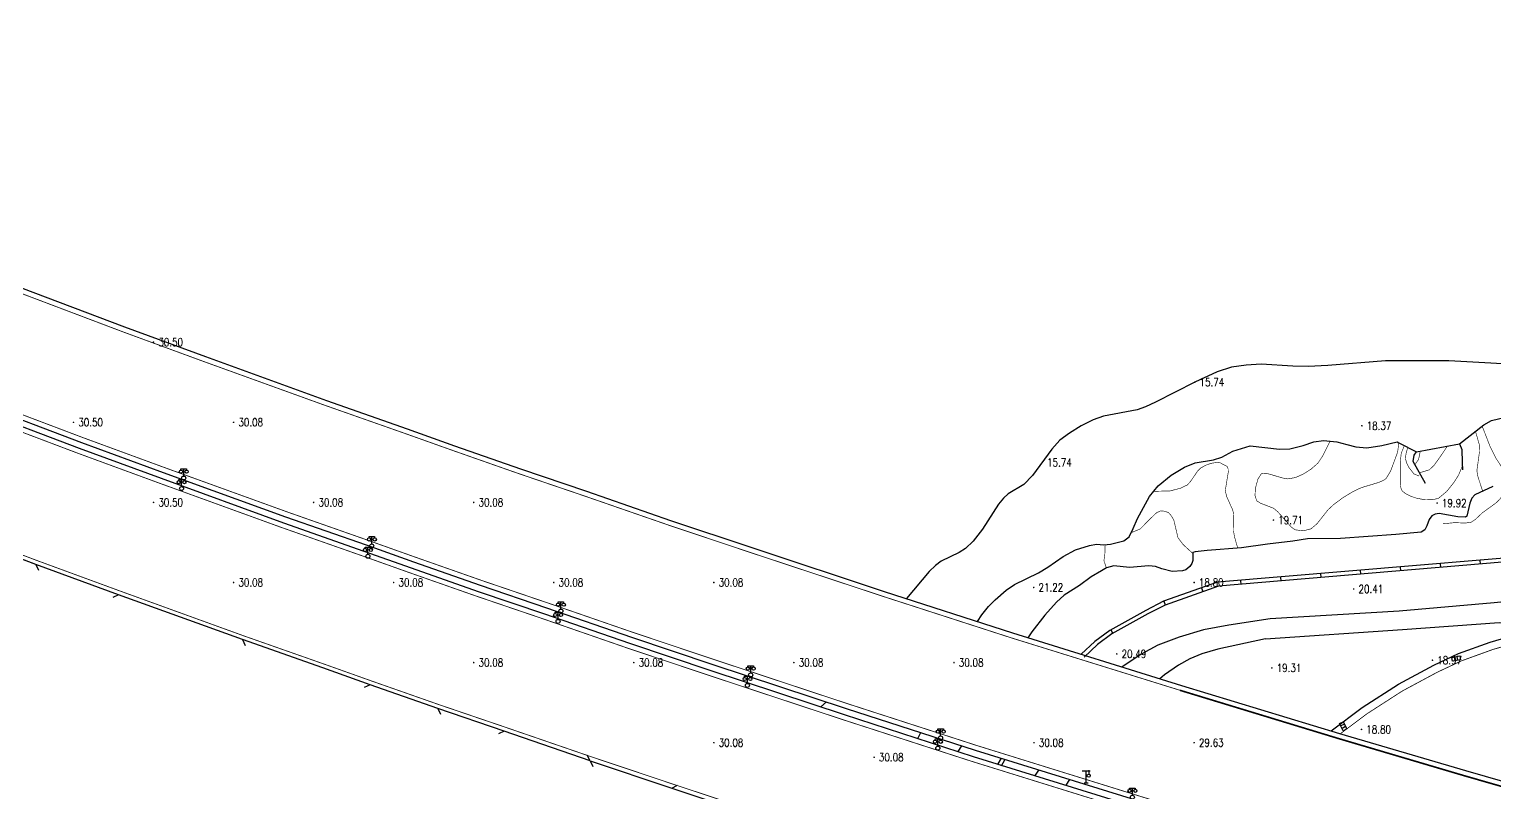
# Model space of a CAD drawing. Extents: x 404846 to 408477, y 3390929 to 3392894.
# Drawn here: x 405675.8 to 405858.9, y 3392318.1 to 3392413.4 of the extents above; entities that cross this region are included whole.
import ezdxf
from ezdxf.enums import TextEntityAlignment as Align

# ---------------------------------------------------------------- set-up
doc = ezdxf.new("R2010")
doc.units = 0
doc.header["$LTSCALE"] = 0.5
doc.header["$PDSIZE"] = 0.2
doc.layers.get('0').update_dxf_attribs({"linetype": 'CONTINUOUS'})
doc.layers.add('ASSIST', color=7, linetype='CONTINUOUS', plot=False)
for name, color, linetype in [('DGX', 2, 'CONTINUOUS'), ('DLDW', 11, 'CONTINUOUS'), ('DLSS', 4, 'CONTINUOUS'), ('DMTZ', 3, 'CONTINUOUS'), ('GCD', 1, 'CONTINUOUS'), ('GXYZ', 2, 'CONTINUOUS'), ('SXSS', 5, 'CONTINUOUS'), ('ZBTZ', 3, 'CONTINUOUS')]:
    doc.layers.add(name, color=color, linetype=linetype)
doc.styles.add('HZ', font='rs.shx', dxfattribs={"width": 0.8, "bigfont": 'hztxt.shx'})
doc.linetypes.add('10411', pattern='A,2,[150,AAA.SHX,S=1,R=0,X=0,Y=1],2,[151,AAA.SHX,S=1,R=0,X=0,Y=3],1e-11', length=4)
doc.linetypes.add('10421', pattern='A,2,[150,AAA.SHX,S=0.5,R=0,X=0,Y=0.5],1e-11', length=2)
doc.linetypes.add('10422', pattern='A,0.75,[150,AAA.SHX,S=0.5,R=0,X=0,Y=0.5],1.5,[177,AAA.SHX,S=1,R=0,X=0,Y=0.4],0.75', length=3)
doc.linetypes.add('1161', pattern='A,0,[149,AAA.SHX,S=0.15,R=0,X=0,Y=0],-1.6', length=1.6)

# ---------------------------------------------------------------- blocks, each defined once
blk = doc.blocks.new('gc097')
for p, q in [((-0.7, 2), (-0.7, 2.3)), ((-0.7, 2.3), (0.7, 2.3)), ((0, 0.5), (0, 2.3)), ((0.7, 2.3), (0.7, 2))]:
    blk.add_line(p, q)
for centre, radius in [((-0.7, 1.6), 0.4), ((0, 0), 0.5), ((0.73, 1.6), 0.4)]:
    blk.add_circle(centre, radius)
blk = doc.blocks.new('gc063')
for p, q in [((-1, 3), (1, 3)), ((-0.5, 0), (0.5, 0)), ((0, 0), (0, 3)), ((0.6, 3), (0.6, 2.2))]:
    blk.add_line(p, q)
blk.add_circle((0.6, 1.8), 0.4)
blk.add_point((0.6, 3))
blk.add_point((0.6, 3))
blk = doc.blocks.new('GC200')
at = {"linetype": 'Continuous', "const_width": 0.2, "flags": 128}
blk.add_lwpolyline([(-0.1, 0, 1), (0.1, 0, 1)], format="xyb", close=True, dxfattribs=at)
blk = doc.blocks.new('gc041')
for p, q in [((-1, 0.5), (1, 0.5)), ((-1, -0.5), (-1, 0.5)), ((-0.33, 0.5), (-0.33, -0.5)), ((0.33, 0.5), (0.33, -0.5)), ((1, 0.5), (1, -0.5)), ((1, -0.5), (-1, -0.5))]:
    blk.add_line(p, q)

msp = doc.modelspace()

# ---------------------------------------------------------------- linework, layer by layer
at = {"layer": 'ASSIST', "linetype": 'Continuous', "flags": 128}
for points, elevation in [([(405586.334, 3392399.766), (405594.993, 3392396.168), (405603.936, 3392392.546), (405613.609, 3392388.548), (405624.835, 3392383.996), (405641.602, 3392377.356), (405652.247, 3392373.251), (405665.832, 3392368.076), (405669.362, 3392366.782), (405682.343, 3392361.873), (405692.56, 3392358.126), (405707.851, 3392352.596), (405717.91, 3392349.063), (405723.832, 3392346.956), (405732.172, 3392344.03), (405740.444, 3392341.218), (405751.066, 3392337.558), (405761.236, 3392334.155), (405777.878, 3392328.654), (405794.009, 3392323.441), (405815.225, 3392316.851)], 30.059), ([(405702.461, 3392337.246), (405686.993, 3392342.842), (405676.666, 3392346.63), (405663.686, 3392351.538), (405660.234, 3392352.803), (405646.423, 3392358.081), (405635.688, 3392362.221), (405618.852, 3392368.888), (405607.455, 3392373.502), (405597.78, 3392377.5), (405588.823, 3392381.128), (405580.096, 3392384.754)], 30.225), ([(405674.737, 3392381.217), (405687.72, 3392376.308), (405697.832, 3392372.598), (405712.947, 3392367.11), (405723.038, 3392363.566), (405728.957, 3392361.459), (405737.194, 3392358.57), (405745.429, 3392355.77), (405755.943, 3392352.132), (405766.086, 3392348.738), (405782.653, 3392343.262), (405798.651, 3392338.092), (405819.784, 3392331.527), (405839.54, 3392325.535), (405855.269, 3392320.889), (405869.705, 3392316.735)], 29.818), ([(405669.087, 3392366.043), (405682.068, 3392361.135), (405692.291, 3392357.385), (405707.583, 3392351.833), (405717.641, 3392348.301), (405723.563, 3392346.193), (405731.908, 3392343.266), (405740.181, 3392340.453), (405750.809, 3392336.79), (405760.98, 3392333.387), (405777.626, 3392327.884), (405793.764, 3392322.669), (405814.984, 3392316.077), (405834.91, 3392310.059), (405850.747, 3392305.381), (405865.238, 3392301.211)], 29.824), ([(405745.902, 3392322.124), (405735.171, 3392325.827), (405726.861, 3392328.653), (405718.412, 3392331.617), (405712.488, 3392333.726), (405702.461, 3392337.246)], 29.903), ([(405745.902, 3392322.124), (405756.099, 3392318.712), (405772.821, 3392313.184), (405789.092, 3392307.926), (405810.397, 3392301.308), (405830.474, 3392295.229), (405846.415, 3392290.52), (405860.958, 3392286.335), (405877.443, 3392281.671), (405887.174, 3392279.001), (405893.033, 3392277.401), (405904.696, 3392274.224), (405915.207, 3392271.49), (405929.118, 3392267.896), (405942.097, 3392264.595), (405956.645, 3392260.98), (405977.202, 3392256.13)], 29.486)]:
    msp.add_lwpolyline(points, dxfattribs=dict(at, elevation=elevation))
at = {"layer": 'DGX', "linetype": 'Continuous', "const_width": 0.075, "flags": 128}
for points, elevation in [([(405857.342, 3392363.897), (405858.307, 3392361.427), (405859.033, 3392359.942), (405859.715, 3392358.904), (405860.578, 3392357.955), (405860.691, 3392357.431), (405860.528, 3392356.599), (405860.069, 3392355.564), (405859.547, 3392354.763), (405859.025, 3392354.275), (405857.408, 3392353.109), (405856.464, 3392352.232), (405855.979, 3392351.909), (405855.259, 3392351.801), (405853.866, 3392351.851), (405852.442, 3392351.707)], 19), ([(405856.51, 3392363.25), (405857.024, 3392361.455), (405857.008, 3392360.723), (405856.681, 3392358.329), (405856.809, 3392357.599), (405857.41, 3392355.769)], 19.5), ([(405846.934, 3392361.808), (405846.774, 3392360.63), (405845.901, 3392358.283), (405845.359, 3392357.375), (405845.031, 3392357.138), (405844.427, 3392356.875), (405842.223, 3392356.214), (405841.123, 3392355.683), (405839.929, 3392354.951), (405838.824, 3392354.135), (405838.085, 3392353.454), (405836.713, 3392351.718), (405835.98, 3392351.087), (405834.996, 3392350.828), (405833.966, 3392350.961), (405833.455, 3392351.334), (405832.7, 3392352.219), (405831.769, 3392353.245), (405831.278, 3392353.652), (405829.658, 3392354.273), (405829.174, 3392354.584), (405828.963, 3392355.23), (405829.015, 3392356.149), (405829.313, 3392357.251), (405829.738, 3392357.938), (405830.026, 3392358.03), (405830.429, 3392358.002), (405832.489, 3392357.409), (405833.072, 3392357.314), (405834, 3392357.478), (405835.019, 3392357.928), (405835.982, 3392358.541), (405836.839, 3392359.301), (405837.449, 3392360.229), (405838.17, 3392361.658), (405838.348, 3392362.023)], 19.5), ([(405854.857, 3392358.902), (405854.414, 3392357.831), (405853.838, 3392356.903), (405852.898, 3392355.729), (405851.868, 3392354.878), (405851.11, 3392354.717), (405849.922, 3392354.756), (405849.109, 3392354.916), (405848.395, 3392355.159), (405847.763, 3392355.471), (405847.343, 3392355.824), (405847.196, 3392356.158), (405847.123, 3392356.615), (405847.113, 3392358.27), (405847.134, 3392359.623), (405847.23, 3392360.498), (405847.617, 3392361.465)], 20), ([(405848.042, 3392361.252), (405847.822, 3392360.427), (405847.761, 3392359.863), (405847.886, 3392359.356), (405848.162, 3392358.78), (405848.816, 3392357.937), (405849.461, 3392357.668)], 20.5), ([(405849.612, 3392360.78), (405849.401, 3392359.743), (405848.948, 3392359.11)], 21), ([(405849.519, 3392358.081), (405850.73, 3392358.443), (405851.314, 3392358.981), (405852.172, 3392360.18), (405853.002, 3392361.408)], 20.5), ([(405826.8, 3392348.687), (405826.423, 3392350), (405826.273, 3392350.83), (405826.317, 3392352.915), (405826.154, 3392353.48), (405825.435, 3392355.087), (405825.247, 3392355.823), (405825.62, 3392358.145), (405825.608, 3392358.566), (405825.474, 3392358.867), (405824.629, 3392359.313), (405824.195, 3392359.366), (405823.514, 3392359.264), (405822.829, 3392359.029), (405822.155, 3392358.66), (405821.773, 3392358.262), (405820.893, 3392356.97), (405820.514, 3392356.561), (405819.63, 3392356.142), (405818.351, 3392355.811), (405816.328, 3392355.764)], 20), ([(405821.193, 3392348.008), (405819.998, 3392349.102), (405819.333, 3392349.984), (405818.837, 3392352.121), (405818.555, 3392352.648), (405818.176, 3392353.092), (405817.705, 3392353.273), (405817.195, 3392353.326), (405816.674, 3392353.098), (405815.708, 3392352.173), (405814.636, 3392351.072), (405813.491, 3392350.599)], 20.5), ([(405810.392, 3392346.225), (405810.089, 3392347.082), (405810.205, 3392347.957), (405810.244, 3392349.109)], 21)]:
    msp.add_lwpolyline(points, dxfattribs=dict(at, elevation=elevation))
at = {"layer": 'DLSS', "linetype": 'Continuous'}
for p, q in [((405676.666, 3392346.63), (405663.686, 3392351.538)), ((405676.666, 3392346.63), (405676.995, 3392345.901)), ((405686.993, 3392342.842), (405686.269, 3392342.503)), ((405702.461, 3392337.246), (405686.993, 3392342.842)), ((405702.461, 3392337.246), (405702.8, 3392336.522)), ((405718.412, 3392331.617), (405717.691, 3392331.27)), ((405726.861, 3392328.653), (405718.412, 3392331.617)), ((405726.861, 3392328.653), (405727.208, 3392327.932)), ((405735.171, 3392325.827), (405734.452, 3392325.477)), ((405745.902, 3392322.124), (405735.171, 3392325.827)), ((405745.902, 3392322.124), (405745.545, 3392322.84)), ((405745.902, 3392322.124), (405746.252, 3392321.405)), ((405745.902, 3392322.124), (405756.099, 3392318.712)), ((405756.099, 3392318.712), (405756.815, 3392319.069))]:
    msp.add_line(p, q, dxfattribs=at)
at = {"layer": 'DLSS', "linetype": 'Continuous', "flags": 128}
for points, const_width, elevation in [([(405591.994, 3392413.39), (405600.593, 3392409.817), (405609.522, 3392406.2), (405619.195, 3392402.203), (405630.274, 3392397.732), (405646.98, 3392391.117), (405657.542, 3392387.044), (405670.906, 3392381.916), (405674.506, 3392380.597), (405687.489, 3392375.688), (405697.606, 3392371.976), (405712.737, 3392366.511), (405722.826, 3392362.968), (405728.745, 3392360.861), (405736.987, 3392357.97), (405745.223, 3392355.17), (405755.742, 3392351.53), (405765.886, 3392348.136), (405782.456, 3392342.658), (405798.459, 3392337.486), (405819.595, 3392330.921)], 0.1, 30.059), ([(405669.58, 3392367.368), (405682.562, 3392362.459), (405692.774, 3392358.713), (405708.059, 3392353.19), (405718.12, 3392349.658), (405724.042, 3392347.55), (405732.378, 3392344.626), (405740.648, 3392341.814), (405751.263, 3392338.148), (405761.432, 3392334.745), (405778.071, 3392329.245), (405794.196, 3392324.033), (405815.409, 3392317.444), (405835.314, 3392311.408), (405851.141, 3392306.732), (405865.628, 3392302.564)], 0.1, 29.821), ([(405668.865, 3392365.446), (405681.846, 3392360.538), (405692.073, 3392356.787), (405707.374, 3392351.239), (405717.431, 3392347.708), (405723.353, 3392345.6), (405731.703, 3392342.671), (405739.978, 3392339.858), (405750.604, 3392336.177), (405760.776, 3392332.773), (405777.426, 3392327.27), (405793.569, 3392322.053), (405814.793, 3392315.46), (405834.719, 3392309.419), (405850.56, 3392304.74), (405865.054, 3392300.57)], 0.1, 29.811), ([(405663.864, 3392352.014), (405676.843, 3392347.106), (405687.167, 3392343.319), (405702.627, 3392337.72), (405712.655, 3392334.199), (405718.579, 3392332.09), (405727.025, 3392329.128), (405735.334, 3392326.302), (405746.066, 3392322.615), (405756.262, 3392319.202), (405772.982, 3392313.675), (405789.248, 3392308.419), (405810.55, 3392301.802), (405830.621, 3392295.722), (405846.559, 3392291.014), (405861.1, 3392286.83)], 0.1, 29.807), ([(405839.636, 3392325.507), (405842.923, 3392327.972), (405847.368, 3392330.833), (405851.758, 3392333.189), (405854.773, 3392334.602), (405858.663, 3392336.012), (405862.405, 3392337.095), (405866.118, 3392337.927), (405870.935, 3392338.752), (405874.554, 3392339.109), (405883.908, 3392339.926)], 0.1, 18.979), ([(405819.595, 3392330.921), (405839.353, 3392324.91), (405855.086, 3392320.263), (405869.525, 3392316.109), (405885.757, 3392311.502), (405895.349, 3392308.87), (405901.189, 3392307.276), (405912.659, 3392304.154), (405922.979, 3392301.471), (405936.867, 3392297.882), (405949.657, 3392294.617), (405963.933, 3392291.069), (405986.377, 3392285.733)], 0.2, 29.412)]:
    msp.add_lwpolyline(points, dxfattribs=dict(at, const_width=const_width, elevation=elevation))
at = {"layer": 'DMTZ', "linetype": '10411', "flags": 128}
for points, elevation in [([(405846.709, 3392361.921), (405846.934, 3392361.808), (405849.149, 3392360.695), (405854.496, 3392361.685), (405857.534, 3392364.046), (405858.523, 3392364.609), (405861.51, 3392365.324)], 19.453), ([(405814.289, 3392352.379), (405815.798, 3392355.099), (405816.859, 3392356.43), (405818.493, 3392357.788), (405820.164, 3392358.781), (405821.502, 3392359.316), (405823.774, 3392359.707), (405824.802, 3392360.039), (405826.211, 3392360.796), (405828.355, 3392361.434), (405832.022, 3392361.01), (405833.306, 3392361.081), (405834.965, 3392361.49), (405836.33, 3392361.936), (405837.516, 3392362.114), (405839.18, 3392361.932), (405840.438, 3392361.612), (405841.546, 3392361.301), (405842.935, 3392361.206), (405844.809, 3392361.493), (405846.709, 3392361.921)], 19.574), ([(405805.009, 3392347.639), (405806.521, 3392348.457), (405808.273, 3392348.993), (405809.158, 3392349.174), (405810.085, 3392349.098), (405810.907, 3392349.153), (405812.57, 3392349.566), (405813.237, 3392350.074), (405813.745, 3392351.123), (405814.289, 3392352.379)], 20.885), ([(405794.298, 3392339.498), (405794.821, 3392340.323), (405795.662, 3392341.371), (405796.487, 3392342.214), (405797.893, 3392343.419), (405798.905, 3392344.142), (405801.916, 3392345.569), (405803.089, 3392346.291), (405805.009, 3392347.639)], 21.222), ([(405883.309, 3392344.272), (405858.824, 3392341.857), (405846.987, 3392340.782), (405830.877, 3392339.831)], 20.507), ([(405830.877, 3392339.831), (405825.684, 3392339.056), (405822.542, 3392338.451), (405819.503, 3392337.571), (405816.814, 3392336.569), (405814.819, 3392335.48), (405812.481, 3392333.928), (405812.37, 3392333.83)], 20.649), ([(405801.947, 3392320.975), (405801.443, 3392320.284)], 20.839)]:
    msp.add_lwpolyline(points, dxfattribs=dict(at, elevation=elevation))
at = {"layer": 'DMTZ', "linetype": '10421', "flags": 128}
for points, elevation in [([(405850.252, 3392356.759), (405848.73, 3392359.503), (405848.852, 3392360.295), (405849.149, 3392360.695)], 20.835), ([(405854.496, 3392361.685), (405854.8, 3392360.991), (405854.826, 3392359.342), (405854.888, 3392358.462)], 20.216), ([(405858.676, 3392356.35), (405856.429, 3392355.318), (405856.035, 3392354.928), (405855.784, 3392354.295), (405855.437, 3392352.662), (405855.276, 3392352.541), (405854.284, 3392352.587), (405851.977, 3392352.978), (405851.49, 3392352.912), (405851.056, 3392352.706), (405850.714, 3392352.25), (405850.414, 3392351.461), (405850.2, 3392350.94), (405849.715, 3392350.652)], 19.954), ([(405849.715, 3392350.652), (405846.575, 3392350.384), (405839.633, 3392349.882), (405835.516, 3392349.812), (405833.706, 3392349.55), (405830.504, 3392349.167), (405827.263, 3392348.724), (405823.003, 3392348.386), (405821.47, 3392348.189), (405821.199, 3392348.104), (405821.187, 3392347.912), (405821.205, 3392347.125), (405821.086, 3392346.748), (405820.818, 3392346.369), (405820.323, 3392345.965), (405819.912, 3392345.828), (405818.594, 3392345.759), (405817.33, 3392346.088), (405816.538, 3392346.365), (405815.712, 3392346.457), (405813.302, 3392346.249), (405811.344, 3392346.458), (405810.392, 3392346.225), (405809.781, 3392345.835), (405808.492, 3392345.078), (405807.05, 3392344.019)], 20.501), ([(405807.05, 3392344.019), (405805.124, 3392342.814), (405804.162, 3392341.915), (405802.711, 3392340.285), (405801.09, 3392338.219), (405800.594, 3392337.488)], 21.256), ([(405792.286, 3392323.998), (405791.849, 3392323.288)], 21.788)]:
    msp.add_lwpolyline(points, dxfattribs=dict(at, elevation=elevation))
at = {"layer": 'DMTZ', "linetype": '10422', "elevation": 21.617, "flags": 128}
msp.add_lwpolyline([(405786.832, 3392324.909), (405787.228, 3392325.632)], dxfattribs=at)
at = {"layer": 'SXSS', "linetype": 'Continuous'}
for p, q in [((405842.113, 3392345.904), (405842.155, 3392345.406)), ((405847.095, 3392346.325), (405847.137, 3392345.827)), ((405852.077, 3392346.745), (405852.119, 3392346.247)), ((405857.06, 3392347.166), (405857.102, 3392346.667)), ((405827.166, 3392344.643), (405827.208, 3392344.145)), ((405832.148, 3392345.063), (405832.19, 3392344.565)), ((405837.13, 3392345.484), (405837.172, 3392344.986)), ((405817.578, 3392342.044), (405817.743, 3392341.572)), ((405822.295, 3392343.701), (405822.461, 3392343.229)), ((405810.966, 3392338.466), (405811.208, 3392338.029))]:
    msp.add_line(p, q, dxfattribs=at)
at = {"layer": 'SXSS', "linetype": 'Continuous', "flags": 128}
for points, elevation in [([(405845.253, 3392372.059), (405838.044, 3392371.45), (405835.604, 3392371.348), (405833.71, 3392371.367), (405829.732, 3392371.617), (405827.867, 3392371.515), (405826.044, 3392371.256), (405824.256, 3392370.666), (405821.435, 3392369.387), (405816.55, 3392366.882), (405815.276, 3392366.315), (405814.241, 3392365.953), (405810.053, 3392365.153), (405808.754, 3392364.677), (405807.262, 3392363.937), (405805.781, 3392363.036), (405804.597, 3392362.136), (405803.599, 3392361.021), (405801.185, 3392357.722), (405800.088, 3392356.631), (405798.122, 3392355.451), (405797.555, 3392354.927), (405796.922, 3392354.139), (405794.913, 3392351.024), (405793.733, 3392349.54), (405792.805, 3392348.618), (405792.007, 3392348.13), (405789.762, 3392347.042), (405789.03, 3392346.509), (405788.271, 3392345.768), (405785.434, 3392342.363)], 15.74), ([(405878.228, 3392370.635), (405864.371, 3392371.449), (405853.172, 3392372.04), (405845.253, 3392372.059)], 15.822), ([(405774.719, 3392328.845), (405775.412, 3392329.469)], 15.826)]:
    msp.add_lwpolyline(points, dxfattribs=dict(at, elevation=elevation))
at = {"layer": 'SXSS', "color": 7, "linetype": 'Continuous', "flags": 128}
for points, elevation in [([(405881.971, 3392349.268), (405824.287, 3392344.4), (405817.532, 3392342.028), (405815.338, 3392340.892)], 22.838), ([(405815.338, 3392340.892), (405810.825, 3392338.388), (405808.946, 3392337.027), (405807.258, 3392335.418)], 22.801), ([(405797.235, 3392322.439), (405796.817, 3392321.721)], 22.874)]:
    msp.add_lwpolyline(points, dxfattribs=dict(at, elevation=elevation))
at = {"layer": 'SXSS', "linetype": '10422', "flags": 128}
for points, elevation in [([(405882.013, 3392348.77), (405824.393, 3392343.907), (405817.731, 3392341.568), (405815.568, 3392340.448)], 22.838), ([(405815.581, 3392340.455), (405811.094, 3392337.965), (405809.267, 3392336.642), (405807.603, 3392335.056)], 22.801), ([(405797.667, 3392322.187), (405797.249, 3392321.469)], 22.874)]:
    msp.add_lwpolyline(points, dxfattribs=dict(at, elevation=elevation))
at = {"layer": 'ZBTZ', "linetype": '1161', "flags": 128}
for points, elevation in [([(405838.474, 3392325.858), (405842.364, 3392328.776), (405846.871, 3392331.677), (405851.318, 3392334.064), (405854.398, 3392335.507), (405858.36, 3392336.944), (405862.162, 3392338.044), (405865.929, 3392338.887), (405870.804, 3392339.722), (405874.463, 3392340.084), (405883.826, 3392340.908)], 18.978), ([(405830.292, 3392337.362), (405847.395, 3392338.527), (405859.472, 3392339.366), (405868.576, 3392339.341)], 19.115), ([(405830.292, 3392337.362), (405824.301, 3392336.052), (405822.306, 3392335.46), (405820.803, 3392334.863), (405819.393, 3392334.056), (405817.67, 3392332.832), (405817.09, 3392332.364)], 19.282), ([(405805.807, 3392319.776), (405805.324, 3392319.078)], 19.443)]:
    msp.add_lwpolyline(points, dxfattribs=dict(at, elevation=elevation))

# ---------------------------------------------------------------- block references
at = {"layer": 'DLDW', "linetype": 'Continuous', "xscale": 0.5, "yscale": 0.5}
for p in [(405695.128, 3392357.416, 31.006), (405694.856, 3392356.108, 30.982), (405718.628, 3392348.952, 30.934), (405718.138, 3392347.653, 30.934), (405742.244, 3392340.811, 30.813), (405741.894, 3392339.521, 30.764), (405765.957, 3392332.835, 30.464), (405765.551, 3392331.535, 30.464), (405789.692, 3392324.97, 30.49), (405789.339, 3392323.697, 30.49), (405813.642, 3392317.569, 30.293)]:
    msp.add_blockref('gc097', p, dxfattribs=at)
at = {"layer": 'DLSS', "linetype": 'Continuous', "xscale": 0.5, "yscale": 0.5}
msp.add_blockref('gc063', (405807.884, 3392319.37, 30.306), dxfattribs=at)
at = {"layer": 'GCD', "linetype": 'Continuous'}
ref = msp.add_blockref('GC200', (405691.358, 3392374.379, 30.504), dxfattribs=dict(at, xscale=0.5, yscale=0.5, zscale=0.5))
ref.add_attrib('height', '30.50', dxfattribs={"linetype": 'Continuous', "height": 1, "style": 'HZ', "width": 0.8}).set_placement((405691.958, 3392374.379, 30.504), align=Align.MIDDLE_LEFT)
ref = msp.add_blockref('GC200', (405821.435, 3392369.387, 15.736), dxfattribs=dict(at, xscale=0.5, yscale=0.5, zscale=0.5))
ref.add_attrib('height', '15.74', dxfattribs={"linetype": 'Continuous', "height": 1, "style": 'HZ', "width": 0.8}).set_placement((405822.035, 3392369.387, 15.736), align=Align.MIDDLE_LEFT)
ref = msp.add_blockref('GC200', (405681.358, 3392364.379, 30.504), dxfattribs=dict(at, xscale=0.5, yscale=0.5, zscale=0.5))
ref.add_attrib('height', '30.50', dxfattribs={"linetype": 'Continuous', "height": 1, "style": 'HZ', "width": 0.8}).set_placement((405681.958, 3392364.379, 30.504), align=Align.MIDDLE_LEFT)
ref = msp.add_blockref('GC200', (405701.358, 3392364.379, 30.081), dxfattribs=dict(at, xscale=0.5, yscale=0.5, zscale=0.5))
ref.add_attrib('height', '30.08', dxfattribs={"linetype": 'Continuous', "height": 1, "style": 'HZ', "width": 0.8}).set_placement((405701.958, 3392364.379, 30.081), align=Align.MIDDLE_LEFT)
ref = msp.add_blockref('GC200', (405842.316, 3392363.944, 18.369), dxfattribs=dict(at, xscale=0.5, yscale=0.5, zscale=0.5))
ref.add_attrib('height', '18.37', dxfattribs={"linetype": 'Continuous', "height": 1, "style": 'HZ', "width": 0.8}).set_placement((405842.916, 3392363.944, 18.369), align=Align.MIDDLE_LEFT)
ref = msp.add_blockref('GC200', (405802.392, 3392359.372, 15.736), dxfattribs=dict(at, xscale=0.5, yscale=0.5, zscale=0.5))
ref.add_attrib('height', '15.74', dxfattribs={"linetype": 'Continuous', "height": 1, "style": 'HZ', "width": 0.8}).set_placement((405802.992, 3392359.372, 15.736), align=Align.MIDDLE_LEFT)
ref = msp.add_blockref('GC200', (405691.358, 3392354.379, 30.504), dxfattribs=dict(at, xscale=0.5, yscale=0.5, zscale=0.5))
ref.add_attrib('height', '30.50', dxfattribs={"linetype": 'Continuous', "height": 1, "style": 'HZ', "width": 0.8}).set_placement((405691.958, 3392354.379, 30.504), align=Align.MIDDLE_LEFT)
ref = msp.add_blockref('GC200', (405711.358, 3392354.379, 30.081), dxfattribs=dict(at, xscale=0.5, yscale=0.5, zscale=0.5))
ref.add_attrib('height', '30.08', dxfattribs={"linetype": 'Continuous', "height": 1, "style": 'HZ', "width": 0.8}).set_placement((405711.958, 3392354.379, 30.081), align=Align.MIDDLE_LEFT)
ref = msp.add_blockref('GC200', (405731.358, 3392354.379, 30.081), dxfattribs=dict(at, xscale=0.5, yscale=0.5, zscale=0.5))
ref.add_attrib('height', '30.08', dxfattribs={"linetype": 'Continuous', "height": 1, "style": 'HZ', "width": 0.8}).set_placement((405731.958, 3392354.379, 30.081), align=Align.MIDDLE_LEFT)
ref = msp.add_blockref('GC200', (405851.712, 3392354.298, 19.924), dxfattribs=dict(at, xscale=0.5, yscale=0.5, zscale=0.5))
ref.add_attrib('height', '19.92', dxfattribs={"linetype": 'Continuous', "height": 1, "style": 'HZ', "width": 0.8}).set_placement((405852.312, 3392354.298, 19.924), align=Align.MIDDLE_LEFT)
ref = msp.add_blockref('GC200', (405831.272, 3392352.173, 19.713), dxfattribs=dict(at, xscale=0.5, yscale=0.5, zscale=0.5))
ref.add_attrib('height', '19.71', dxfattribs={"linetype": 'Continuous', "height": 1, "style": 'HZ', "width": 0.8}).set_placement((405831.872, 3392352.173, 19.713), align=Align.MIDDLE_LEFT)
ref = msp.add_blockref('GC200', (405701.358, 3392344.379, 30.081), dxfattribs=dict(at, xscale=0.5, yscale=0.5, zscale=0.5))
ref.add_attrib('height', '30.08', dxfattribs={"linetype": 'Continuous', "height": 1, "style": 'HZ', "width": 0.8}).set_placement((405701.958, 3392344.379, 30.081), align=Align.MIDDLE_LEFT)
ref = msp.add_blockref('GC200', (405721.358, 3392344.379, 30.08), dxfattribs=dict(at, xscale=0.5, yscale=0.5, zscale=0.5))
ref.add_attrib('height', '30.08', dxfattribs={"linetype": 'Continuous', "height": 1, "style": 'HZ', "width": 0.8}).set_placement((405721.958, 3392344.379, 30.08), align=Align.MIDDLE_LEFT)
ref = msp.add_blockref('GC200', (405741.358, 3392344.379, 30.081), dxfattribs=dict(at, xscale=0.5, yscale=0.5, zscale=0.5))
ref.add_attrib('height', '30.08', dxfattribs={"linetype": 'Continuous', "height": 1, "style": 'HZ', "width": 0.8}).set_placement((405741.958, 3392344.379, 30.081), align=Align.MIDDLE_LEFT)
ref = msp.add_blockref('GC200', (405761.358, 3392344.379, 30.081), dxfattribs=dict(at, xscale=0.5, yscale=0.5, zscale=0.5))
ref.add_attrib('height', '30.08', dxfattribs={"linetype": 'Continuous', "height": 1, "style": 'HZ', "width": 0.8}).set_placement((405761.958, 3392344.379, 30.081), align=Align.MIDDLE_LEFT)
ref = msp.add_blockref('GC200', (405801.321, 3392343.763, 21.22), dxfattribs=dict(at, xscale=0.5, yscale=0.5, zscale=0.5))
ref.add_attrib('height', '21.22', dxfattribs={"linetype": 'Continuous', "height": 1, "style": 'HZ', "width": 0.8}).set_placement((405801.921, 3392343.763, 21.22), align=Align.MIDDLE_LEFT)
ref = msp.add_blockref('GC200', (405821.358, 3392344.379, 18.8), dxfattribs=dict(at, xscale=0.5, yscale=0.5, zscale=0.5))
ref.add_attrib('height', '18.80', dxfattribs={"linetype": 'Continuous', "height": 1, "style": 'HZ', "width": 0.8}).set_placement((405821.958, 3392344.379, 18.8), align=Align.MIDDLE_LEFT)
ref = msp.add_blockref('GC200', (405841.292, 3392343.568, 20.41), dxfattribs=dict(at, xscale=0.5, yscale=0.5, zscale=0.5))
ref.add_attrib('height', '20.41', dxfattribs={"linetype": 'Continuous', "height": 1, "style": 'HZ', "width": 0.8}).set_placement((405841.892, 3392343.568, 20.41), align=Align.MIDDLE_LEFT)
ref = msp.add_blockref('GC200', (405731.358, 3392334.379, 30.081), dxfattribs=dict(at, xscale=0.5, yscale=0.5, zscale=0.5))
ref.add_attrib('height', '30.08', dxfattribs={"linetype": 'Continuous', "height": 1, "style": 'HZ', "width": 0.8}).set_placement((405731.958, 3392334.379, 30.081), align=Align.MIDDLE_LEFT)
ref = msp.add_blockref('GC200', (405751.358, 3392334.379, 30.081), dxfattribs=dict(at, xscale=0.5, yscale=0.5, zscale=0.5))
ref.add_attrib('height', '30.08', dxfattribs={"linetype": 'Continuous', "height": 1, "style": 'HZ', "width": 0.8}).set_placement((405751.958, 3392334.379, 30.081), align=Align.MIDDLE_LEFT)
ref = msp.add_blockref('GC200', (405771.358, 3392334.379, 30.081), dxfattribs=dict(at, xscale=0.5, yscale=0.5, zscale=0.5))
ref.add_attrib('height', '30.08', dxfattribs={"linetype": 'Continuous', "height": 1, "style": 'HZ', "width": 0.8}).set_placement((405771.958, 3392334.379, 30.081), align=Align.MIDDLE_LEFT)
ref = msp.add_blockref('GC200', (405791.358, 3392334.379, 30.081), dxfattribs=dict(at, xscale=0.5, yscale=0.5, zscale=0.5))
ref.add_attrib('height', '30.08', dxfattribs={"linetype": 'Continuous', "height": 1, "style": 'HZ', "width": 0.8}).set_placement((405791.958, 3392334.379, 30.081), align=Align.MIDDLE_LEFT)
ref = msp.add_blockref('GC200', (405811.696, 3392335.46, 20.489), dxfattribs=dict(at, xscale=0.5, yscale=0.5, zscale=0.5))
ref.add_attrib('height', '20.49', dxfattribs={"linetype": 'Continuous', "height": 1, "style": 'HZ', "width": 0.8}).set_placement((405812.296, 3392335.46, 20.489), align=Align.MIDDLE_LEFT)
ref = msp.add_blockref('GC200', (405851.134, 3392334.674, 18.971), dxfattribs=dict(at, xscale=0.5, yscale=0.5, zscale=0.5))
ref.add_attrib('height', '18.97', dxfattribs={"linetype": 'Continuous', "height": 1, "style": 'HZ', "width": 0.8}).set_placement((405851.734, 3392334.674, 18.971), align=Align.MIDDLE_LEFT)
ref = msp.add_blockref('GC200', (405831.072, 3392333.714, 19.312), dxfattribs=dict(at, xscale=0.5, yscale=0.5, zscale=0.5))
ref.add_attrib('height', '19.31', dxfattribs={"linetype": 'Continuous', "height": 1, "style": 'HZ', "width": 0.8}).set_placement((405831.672, 3392333.714, 19.312), align=Align.MIDDLE_LEFT)
ref = msp.add_blockref('GC200', (405842.269, 3392326.036, 18.8), dxfattribs=dict(at, xscale=0.5, yscale=0.5, zscale=0.5))
ref.add_attrib('height', '18.80', dxfattribs={"linetype": 'Continuous', "height": 1, "style": 'HZ', "width": 0.8}).set_placement((405842.869, 3392326.036, 18.8), align=Align.MIDDLE_LEFT)
ref = msp.add_blockref('GC200', (405761.358, 3392324.379, 30.081), dxfattribs=dict(at, xscale=0.5, yscale=0.5, zscale=0.5))
ref.add_attrib('height', '30.08', dxfattribs={"linetype": 'Continuous', "height": 1, "style": 'HZ', "width": 0.8}).set_placement((405761.958, 3392324.379, 30.081), align=Align.MIDDLE_LEFT)
ref = msp.add_blockref('GC200', (405801.358, 3392324.379, 30.081), dxfattribs=dict(at, xscale=0.5, yscale=0.5, zscale=0.5))
ref.add_attrib('height', '30.08', dxfattribs={"linetype": 'Continuous', "height": 1, "style": 'HZ', "width": 0.8}).set_placement((405801.958, 3392324.379, 30.081), align=Align.MIDDLE_LEFT)
ref = msp.add_blockref('GC200', (405821.358, 3392324.379, 29.629), dxfattribs=dict(at, xscale=0.5, yscale=0.5, zscale=0.5))
ref.add_attrib('height', '29.63', dxfattribs={"linetype": 'Continuous', "height": 1, "style": 'HZ', "width": 0.8}).set_placement((405821.958, 3392324.379, 29.629), align=Align.MIDDLE_LEFT)
ref = msp.add_blockref('GC200', (405781.377, 3392322.561, 30.079), dxfattribs=dict(at, xscale=0.5, yscale=0.5, zscale=0.5))
ref.add_attrib('height', '30.08', dxfattribs={"linetype": 'Continuous', "height": 1, "style": 'HZ', "width": 0.8}).set_placement((405781.977, 3392322.561, 30.079), align=Align.MIDDLE_LEFT)
at = {"layer": 'GXYZ', "linetype": 'Continuous', "xscale": 0.5, "yscale": 0.5}
for p, rotation in [((405854.099, 3392334.875, 19.072), 190.4193191435742), ((405839.982, 3392326.434, 18.879), 297.7130795329702)]:
    msp.add_blockref('gc041', p, dxfattribs=dict(at, rotation=rotation))

doc.saveas('drawing.dxf')
